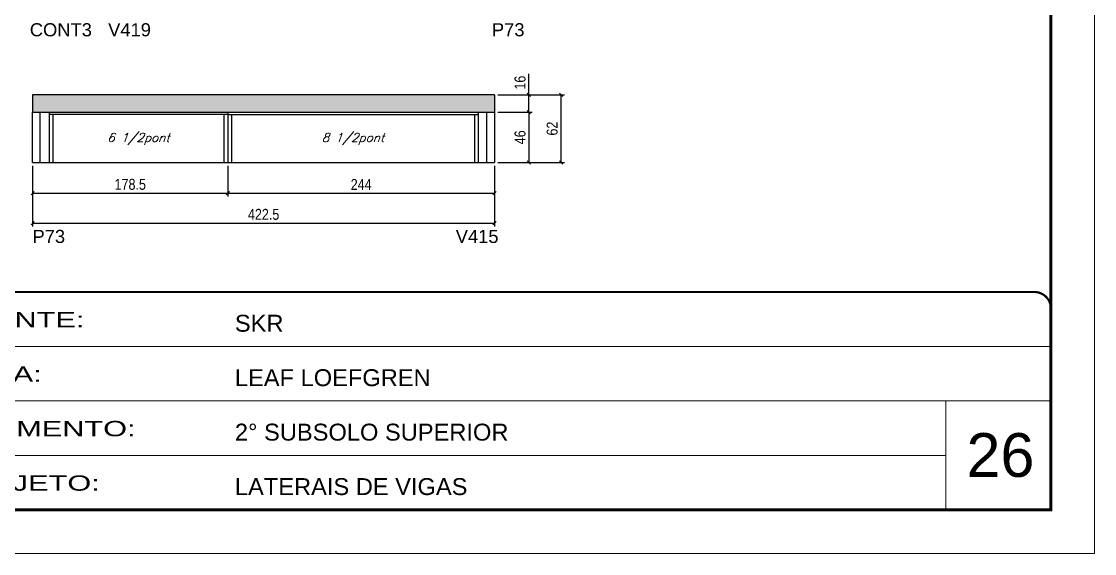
# Model space of a CAD drawing. Extents: x 3309 to 9590, y -2522 to 15424.
# Drawn here: x 5411 to 6393, y 6666 to 7153 of the extents above; entities that cross this region are included whole.
import ezdxf

# ---------------------------------------------------------------- set-up
doc = ezdxf.new("R2010")
doc.units = 0
doc.linetypes.add('CONTINUO', pattern=[0])
doc.linetypes.add('DASHED', pattern=[0.75, 0.5, -0.25])
for name, color, linetype in [('5', 5, 'Continuous'), ('COTA', 241, 'Continuous'), ('Painéis', 200, 'Continuous'), ('SARR_2.2x7', 40, 'Continuous'), ('SARR_3.5x7', 81, 'Continuous'), ('texto', 7, 'Continuous')]:
    doc.layers.add(name, color=color, linetype=linetype)
for name, color, linetype, lineweight in [('CARIMBO', 255, 'Continuous', 9), ('Folhas', 255, 'Continuous', 9), ('SARRAFO DE PRESSAO', 251, 'DASHED', 9)]:
    doc.layers.add(name, color=color, linetype=linetype, lineweight=lineweight)
doc.styles.add('ARIAL', font='arial.ttf')
doc.styles.add('COTA TECNICA', font='techl___.ttf', dxfattribs={"height": 10})
doc.styles.add('Romans', font='romans.shx')
doc.styles.get("Standard").update_dxf_attribs({"font": 'arial.ttf'})
doc.styles.add('Tecnologia', font='')
doc.styles.get('Tecnologia').set_extended_font_data('Forgotten Futurist')
doc.dimstyles.new('PAINEL', dxfattribs={"dimtxt": 10, "dimasz": 3, "dimexe": 3, "dimexo": 3, "dimgap": 3, "dimtad": 1, "dimdec": 1, "dimzin": 12, "dimdsep": 46, "dimtxsty": 'COTA TECNICA', "dimblk1": 'OBLIQUE', "dimblk2": 'OBLIQUE', "dimsah": 1, "dimcen": 0.9, "dimclrd": 4, "dimclre": 4, "dimclrt": 240, "dimadec": 1, "dimazin": 3, "dimtfac": 1, "dimtdec": 1, "dimtmove": 0, "dimatfit": 3, "dimfxl": 1, "dimtolj": 1, "dimtzin": 12, "dimarcsym": 0})

# ---------------------------------------------------------------- blocks, each defined once
blk = doc.blocks.new('9999999999')
at = {"color": 30, "linetype": 'CONTINUO'}
for p, q in [((98564.56, 34379.64), (99583.98, 34379.64)), ((98564.56, 34329.83), (99487.98, 34329.83)), ((99583.98, 34329.83), (99487.98, 34329.83)), ((99487.98, 34329.83), (99487.98, 34230.21)), ((98564.56, 34280.02), (99487.98, 34280.02))]:
    blk.add_line(p, q, dxfattribs=at)
at = {"color": 30, "linetype": 'CONTINUO', "const_width": 2}
blk.add_lwpolyline([(99583.98, 34230.21), (99583.98, 34414.45, 0.414214), (99568.98, 34429.45), (98228.98, 34429.45, 0.414214), (98213.98, 34414.45), (98213.98, 34245.21, 0.414214), (98228.98, 34230.21), (99583.98, 34230.21)], format="xyb", dxfattribs=at)
at = {"layer": 'Folhas'}
blk.add_lwpolyline([(98138.98, 34190.21), (99623.98, 34190.21), (99623.98, 35240.21), (98138.98, 35240.21)], close=True, dxfattribs=at)
at = {"layer": 'Folhas', "color": 30, "const_width": 3}
blk.add_lwpolyline([(98213.98, 34230.21), (99583.98, 34230.21), (99583.98, 35200.21), (98213.98, 35200.21)], close=True, dxfattribs=at)
at = {"color": 7, "linetype": 'Continuous', "ltscale": 5, "style": 'ARIAL'}
for s, height, p in [('SKR', 15.483, (98837.68, 34393.13)), ('LEAF LOEFGREN', 15.4829, (98837.68, 34343.32)), ('2° SUBSOLO SUPERIOR', 15.4829, (98837.68, 34293.51)), ('LATERAIS DE VIGAS', 15.4829, (98837.68, 34243.7))]:
    blk.add_text(s, height=height, dxfattribs=at).set_placement(p)
at = {"layer": 'Folhas', "color": 7, "style": 'Tecnologia', "width": 1.5}
for s, p in [('CLIENTE:', (98573.65, 34397.17)), ('OBRA:', (98573.65, 34347.31)), ('PAVIMENTO:', (98573.65, 34297.5)), ('PROJETO:', (98573.65, 34247.69))]:
    blk.add_text(s, height=14, dxfattribs=at).set_placement(p)
blk = doc.blocks.new('_Oblique')
at = {"color": 0, "linetype": 'ByBlock', "lineweight": -2}
blk.add_line((-0.5, -0.5), (0.5, 0.5), dxfattribs=at)
blk = doc.blocks.new('*D1566')
at = {"layer": 'COTA', "color": 4, "lineweight": -2, "transparency": 16777216}
for p, q in [((5421.59, 7021.11), (5421.59, 6992.95)), ((5600.09, 7021.11), (5600.09, 6992.95)), ((5421.59, 6995.95), (5600.09, 6995.95))]:
    blk.add_line(p, q, dxfattribs=at)
at = {"layer": 'Defpoints', "color": 0, "transparency": 16777216}
for p in [(5421.59, 7024.11, 0), (5600.09, 7024.11, 0), (5600.09, 6995.95)]:
    blk.add_point(p, dxfattribs=at)
at = {"layer": 'COTA', "color": 4, "lineweight": -2, "transparency": 16777216, "xscale": 3, "yscale": 3, "zscale": 3, "rotation": 180}
blk.add_blockref('_Oblique', (5421.59, 6995.95), dxfattribs=at)
at = {"layer": 'COTA', "color": 4, "lineweight": -2, "transparency": 16777216, "xscale": 3, "yscale": 3, "zscale": 3}
blk.add_blockref('_Oblique', (5600.09, 6995.95), dxfattribs=at)
at = {"layer": 'COTA', "color": 240, "transparency": 16777216, "insert": (5510.84, 7004.08), "char_height": 10, "attachment_point": 5, "style": 'COTA TECNICA'}
blk.add_mtext('\\A1;178.5', dxfattribs=at)
blk = doc.blocks.new('*D1567')
at = {"layer": 'COTA', "color": 4, "lineweight": -2, "transparency": 16777216}
for p, q in [((5600.09, 7021.11), (5600.09, 6992.95)), ((5844.09, 7021.11), (5844.09, 6992.95)), ((5600.09, 6995.95), (5844.09, 6995.95))]:
    blk.add_line(p, q, dxfattribs=at)
at = {"layer": 'Defpoints', "color": 0, "transparency": 16777216}
for p in [(5600.09, 7024.11, 0), (5844.09, 7024.11, 0), (5844.09, 6995.95)]:
    blk.add_point(p, dxfattribs=at)
at = {"layer": 'COTA', "color": 4, "lineweight": -2, "transparency": 16777216, "xscale": 3, "yscale": 3, "zscale": 3, "rotation": 180}
blk.add_blockref('_Oblique', (5600.09, 6995.95), dxfattribs=at)
at = {"layer": 'COTA', "color": 4, "lineweight": -2, "transparency": 16777216, "xscale": 3, "yscale": 3, "zscale": 3}
blk.add_blockref('_Oblique', (5844.09, 6995.95), dxfattribs=at)
at = {"layer": 'COTA', "color": 240, "transparency": 16777216, "insert": (5722.09, 7004.02), "char_height": 10, "attachment_point": 5, "style": 'COTA TECNICA'}
blk.add_mtext('\\A1;244', dxfattribs=at)
blk = doc.blocks.new('*D1565')
at = {"layer": 'COTA', "color": 4, "lineweight": -2, "transparency": 16777216}
for p, q in [((5421.59, 7021.11), (5421.59, 6965.48)), ((5844.09, 7021.11), (5844.09, 6965.48)), ((5421.59, 6968.48), (5844.09, 6968.48))]:
    blk.add_line(p, q, dxfattribs=at)
at = {"layer": 'Defpoints', "color": 0, "transparency": 16777216}
for p in [(5421.59, 7024.11), (5844.09, 7024.11, 0), (5844.09, 6968.48)]:
    blk.add_point(p, dxfattribs=at)
at = {"layer": 'COTA', "color": 4, "lineweight": -2, "transparency": 16777216, "xscale": 3, "yscale": 3, "zscale": 3, "rotation": 180}
blk.add_blockref('_Oblique', (5421.59, 6968.48), dxfattribs=at)
at = {"layer": 'COTA', "color": 4, "lineweight": -2, "transparency": 16777216, "xscale": 3, "yscale": 3, "zscale": 3}
blk.add_blockref('_Oblique', (5844.09, 6968.48), dxfattribs=at)
at = {"layer": 'COTA', "color": 240, "transparency": 16777216, "insert": (5632.84, 6976.59), "char_height": 10, "attachment_point": 5, "style": 'COTA TECNICA'}
blk.add_mtext('\\A1;422.5', dxfattribs=at)
blk = doc.blocks.new('*D1568')
at = {"layer": 'COTA', "color": 4, "lineweight": -2, "transparency": 16777216}
for p, q in [((5847.09, 7070.11), (5878.54, 7070.11)), ((5875.54, 7070.11), (5875.54, 7024.11)), ((5847.09, 7024.11), (5878.54, 7024.11))]:
    blk.add_line(p, q, dxfattribs=at)
at = {"layer": 'Defpoints', "color": 0, "transparency": 16777216}
for p in [(5844.09, 7070.11), (5844.09, 7024.11), (5875.54, 7024.11)]:
    blk.add_point(p, dxfattribs=at)
at = {"layer": 'COTA', "color": 4, "lineweight": -2, "transparency": 16777216, "xscale": 3, "yscale": 3, "zscale": 3}
for p, rotation in [((5875.54, 7070.11), 90), ((5875.54, 7024.11), 270)]:
    blk.add_blockref('_Oblique', p, dxfattribs=dict(at, rotation=rotation))
at = {"layer": 'COTA', "color": 240, "transparency": 16777216, "insert": (5867.44, 7047.11), "char_height": 10, "attachment_point": 5, "rotation": 90, "style": 'COTA TECNICA'}
blk.add_mtext('\\A1;46', dxfattribs=at)
blk = doc.blocks.new('*D1569')
at = {"layer": 'COTA', "color": 4, "lineweight": -2, "transparency": 16777216}
for p, q in [((5875.54, 7086.11), (5875.54, 7105.13)), ((5847.09, 7086.11), (5878.54, 7086.11)), ((5875.54, 7070.11), (5875.54, 7086.11)), ((5847.09, 7070.11), (5878.54, 7070.11))]:
    blk.add_line(p, q, dxfattribs=at)
at = {"layer": 'Defpoints', "color": 0, "transparency": 16777216}
for p in [(5844.09, 7086.11), (5875.54, 7086.11), (5844.09, 7070.11)]:
    blk.add_point(p, dxfattribs=at)
at = {"layer": 'COTA', "color": 4, "lineweight": -2, "transparency": 16777216, "xscale": 3, "yscale": 3, "zscale": 3}
for p, rotation in [((5875.54, 7086.11), 90), ((5875.54, 7070.11), 270)]:
    blk.add_blockref('_Oblique', p, dxfattribs=dict(at, rotation=rotation))
at = {"layer": 'COTA', "color": 240, "transparency": 16777216, "insert": (5867.44, 7097.12), "char_height": 10, "attachment_point": 5, "rotation": 90, "style": 'COTA TECNICA'}
blk.add_mtext('\\A1;16', dxfattribs=at)
blk = doc.blocks.new('*D1570')
at = {"layer": 'COTA', "color": 4, "lineweight": -2, "transparency": 16777216}
for p, q in [((5847.09, 7086.11), (5907.91, 7086.11)), ((5904.91, 7024.11), (5904.91, 7086.11)), ((5847.09, 7024.11), (5907.91, 7024.11))]:
    blk.add_line(p, q, dxfattribs=at)
at = {"layer": 'Defpoints', "color": 0, "transparency": 16777216}
for p in [(5844.09, 7086.11), (5904.91, 7086.11), (5844.09, 7024.11)]:
    blk.add_point(p, dxfattribs=at)
at = {"layer": 'COTA', "color": 4, "lineweight": -2, "transparency": 16777216, "xscale": 3, "yscale": 3, "zscale": 3}
for p, rotation in [((5904.91, 7086.11), 90), ((5904.91, 7024.11), 270)]:
    blk.add_blockref('_Oblique', p, dxfattribs=dict(at, rotation=rotation))
at = {"layer": 'COTA', "color": 240, "transparency": 16777216, "insert": (5896.8, 7055.11), "char_height": 10, "attachment_point": 5, "rotation": 90, "style": 'COTA TECNICA'}
blk.add_mtext('\\A1;62', dxfattribs=at)

msp = doc.modelspace()

# ---------------------------------------------------------------- hatches: boundary and pattern name
at = {"layer": 'COTA'}
h = msp.add_hatch(dxfattribs=at)
h.set_pattern_fill('AR-CONC', color=256, scale=0.03)
h.paths.add_polyline_path([(5844.09, 7070.11), (5844.09, 7086.11), (5421.59, 7086.11), (5421.59, 7070.11)])

# ---------------------------------------------------------------- linework, layer by layer
for p, q in [((5844.09, 7086.11), (5421.59, 7086.11)), ((5421.59, 7086.11), (5421.59, 7070.11)), ((5844.09, 7086.11), (5844.09, 7070.11))]:
    msp.add_line(p, q, dxfattribs=at)
at = {"layer": 'Painéis', "linetype": 'ByBlock'}
for p, q in [((5421.59, 7024.11), (5421.59, 7070.11)), ((5421.59, 7070.11), (5844.09, 7070.11)), ((5600.09, 7070.11), (5600.09, 7024.11)), ((5844.09, 7070.11), (5844.09, 7024.11)), ((5421.59, 7024.11), (5844.09, 7024.11))]:
    msp.add_line(p, q, dxfattribs=at)
at = {"layer": 'SARR_2.2x7', "linetype": 'Continuous'}
for p, q in [((5428.59, 7024.11), (5428.59, 7070.11)), ((5600.09, 7067.91), (5436.59, 7067.91)), ((5600.09, 7067.91), (5829.09, 7067.91)), ((5837.09, 7024.11), (5837.09, 7070.11))]:
    msp.add_line(p, q, dxfattribs=at)
at = {"layer": 'SARR_3.5x7'}
for p, q in [((5436.59, 7070.11), (5436.59, 7024.11)), ((5440.09, 7067.91), (5440.09, 7024.11)), ((5596.59, 7067.91), (5596.59, 7024.11)), ((5603.59, 7067.91), (5603.59, 7024.11)), ((5825.59, 7067.91), (5825.59, 7024.11)), ((5829.09, 7070.11), (5829.09, 7024.11))]:
    msp.add_line(p, q, dxfattribs=at)

# ---------------------------------------------------------------- block references
at = {"layer": 'SARRAFO DE PRESSAO', "color": 6, "linetype": 'ByBlock'}
msp.add_blockref('9999999999', (-93231.11, -27523.8), dxfattribs=at)

# ---------------------------------------------------------------- texts
at = {"layer": '5', "linetype": 'Continuous'}
for s, p in [('CONT3', (5418.98, 7139.51, 0)), ('V419', (5490.64, 7139.51, 0)), ('P73', (5841.66, 7139.51, 0)), ('P73', (5421.43, 6950.47, 0)), ('V415', (5808.58, 6950.47, 0))]:
    msp.add_text(s, height=12, rotation=0.00004, dxfattribs=at).set_placement(p)
at = {"layer": 'CARIMBO', "style": 'ARIAL'}
msp.add_text('26', height=40, dxfattribs=at).set_placement((6275.73, 6736.55))
at = {"layer": 'texto', "color": 2, "char_height": 8, "attachment_point": 5, "style": 'Romans'}
for s, insert in [('{\\Q19;\\C256;6 1/2pont}', (5518.34, 7045.61)), ('{\\Q19;\\C256;8 1/2pont}', (5714.59, 7045.61))]:
    msp.add_mtext(s, dxfattribs=dict(at, insert=insert))

# ---------------------------------------------------------------- dimensions: what is measured, and where the dimension line sits
at = {"layer": 'COTA'}
for base, p1, p2, picture, middle in [((5875.54, 7086.11), (5844.09, 7070.11), (5844.09, 7086.11), '*D1569', (5867.44, 7097.12)), ((5904.91, 7086.11), (5844.09, 7024.11), (5844.09, 7086.11), '*D1570', (5896.8, 7055.11)), ((5875.54, 7024.11), (5844.09, 7070.11), (5844.09, 7024.11), '*D1568', (5867.44, 7047.11))]:
    dim = msp.add_linear_dim(base=base, p1=p1, p2=p2, angle=90, dimstyle='PAINEL', dxfattribs=at)
    dim.commit()
    dim.dimension.update_dxf_attribs({"geometry": picture, "text_midpoint": middle})
for base, p1, p2, picture, middle in [((5600.09, 6995.95, 0), (5421.59, 7024.11), (5600.09, 7024.11), '*D1566', (5510.84, 7004.08, 0)), ((5844.09, 6968.48, 0), (5421.59, 7024.11, 0), (5844.09, 7024.11), '*D1565', (5632.84, 6976.59, 0))]:
    dim = msp.add_linear_dim(base=base, p1=p1, p2=p2, dimstyle='PAINEL', dxfattribs=at)
    dim.commit()
    dim.dimension.update_dxf_attribs({"geometry": picture, "text_midpoint": middle})
dim = msp.add_linear_dim(base=(5844.09, 6995.95, 0), p1=(5600.09, 7024.11), p2=(5844.09, 7024.11), dimstyle='PAINEL', override={"dimtmove": 1}, dxfattribs=at)
dim.commit()
dim.dimension.update_dxf_attribs({"geometry": '*D1567', "text_midpoint": (5722.09, 7004.02, 0)})

doc.saveas('drawing.dxf')
